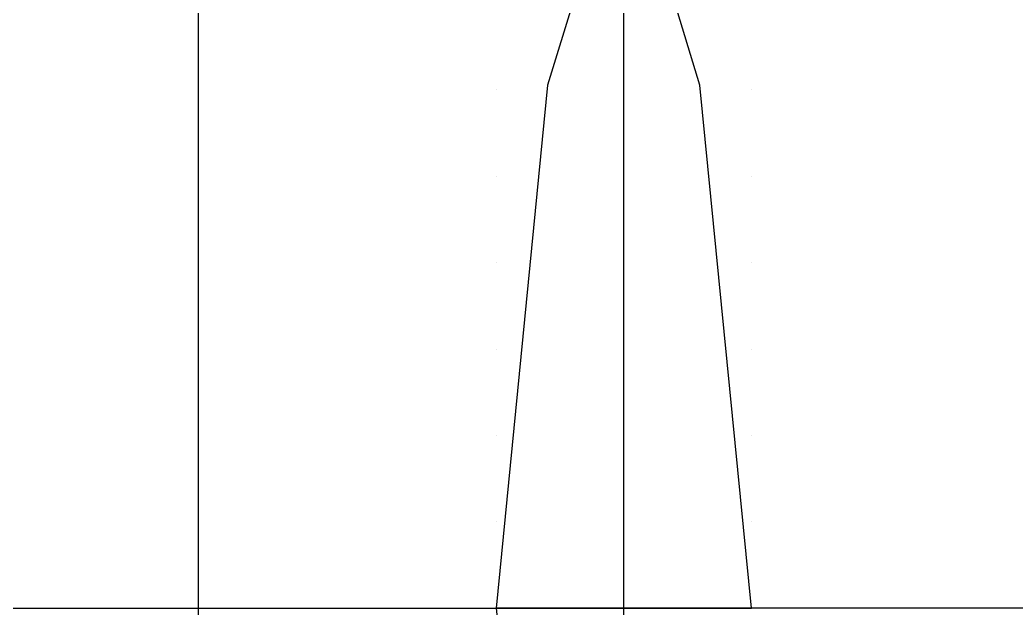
# Model space of a CAD drawing. Header units: metres. Extents: x -61500 to 61500, y -31500 to 31500.
# Drawn here: x -7099 to 4612, y 0 to 6914 of the extents above; entities that cross this region are included whole.
import ezdxf

# ---------------------------------------------------------------- set-up
doc = ezdxf.new("R2010")
doc.units = ezdxf.units.M
for name, color, linetype in [('BEAMS_T1', 1, 'Continuous'), ('BEAMS_T2', 1, 'Continuous'), ('COLUMNS_T1', 5, 'Continuous'), ('COLUMNS_T2', 5, 'Continuous'), ('SKYBRIDGE', 3, 'Continuous')]:
    doc.layers.add(name, color=color, linetype=linetype)

msp = doc.modelspace()

# ---------------------------------------------------------------- linework, layer by layer
at = {"layer": 'BEAMS_T1'}
for p, q in [((895, 6145, 18955), (-898, 12055, 18955)), ((895, 6145, 37909), (-898, 12055, 37909)), ((895, 6145, 56864), (-898, 12055, 56864)), ((895, 6145, 75818), (-898, 12055, 75818)), ((895, 6145, 94773), (-898, 12055, 94773)), ((895, 6145, 113727), (-898, 12055, 113727)), ((895, 6145, 132682), (-898, 12055, 132682)), ((895, 6145, 151636), (-898, 12055, 151636)), ((895, 6145, 170591), (-898, 12055, 170591)), ((895, 6145, 189545), (-898, 12055, 189545)), ((895, 6145, 208500), (-898, 12055, 208500)), ((895, 6145, 227455), (-898, 12055, 227455)), ((895, 6145, 246409), (-898, 12055, 246409)), ((895, 6145, 265364), (-898, 12055, 265364)), ((895, 6145, 284318), (-898, 12055, 284318)), ((895, 6145, 303273), (-898, 12055, 303273)), ((895, 6145, 322227), (-898, 12055, 322227)), ((895, 6145, 341182), (-898, 12055, 341182)), ((895, 6145, 360136), (-898, 12055, 360136)), ((895, 6145, 379091), (-898, 12055, 379091)), ((895, 6145, 398045), (-898, 12055, 398045)), ((1500, 0, 18955), (895, 6145, 18955)), ((1500, 0, 37909), (895, 6145, 37909)), ((1500, 0, 56864), (895, 6145, 56864)), ((1500, 0, 75818), (895, 6145, 75818)), ((1500, 0, 94773), (895, 6145, 94773)), ((1500, 0, 113727), (895, 6145, 113727)), ((1500, 0, 132682), (895, 6145, 132682)), ((1500, 0, 151636), (895, 6145, 151636)), ((1500, 0, 170591), (895, 6145, 170591)), ((1500, 0, 189545), (895, 6145, 189545)), ((1500, 0, 208500), (895, 6145, 208500)), ((1500, 0, 227455), (895, 6145, 227455)), ((1500, 0, 246409), (895, 6145, 246409)), ((1500, 0, 265364), (895, 6145, 265364)), ((1500, 0, 284318), (895, 6145, 284318)), ((1500, 0, 303273), (895, 6145, 303273)), ((1500, 0, 322227), (895, 6145, 322227)), ((1500, 0, 341182), (895, 6145, 341182)), ((1500, 0, 360136), (895, 6145, 360136)), ((1500, 0, 379091), (895, 6145, 379091)), ((1500, 0, 398045), (895, 6145, 398045)), ((-10000, 0, 18955), (1500, 0, 18955)), ((-10000, 0, 37909), (1500, 0, 37909)), ((-10000, 0, 56864), (1500, 0, 56864)), ((-10000, 0, 75818), (1500, 0, 75818)), ((-10000, 0, 94773), (1500, 0, 94773)), ((-10000, 0, 113727), (1500, 0, 113727)), ((-10000, 0, 132682), (1500, 0, 132682)), ((-10000, 0, 151636), (1500, 0, 151636)), ((-10000, 0, 170591), (1500, 0, 170591)), ((-10000, 0, 189545), (1500, 0, 189545)), ((-10000, 0, 208500), (1500, 0, 208500)), ((-10000, 0, 227455), (1500, 0, 227455)), ((-10000, 0, 246409), (1500, 0, 246409)), ((-10000, 0, 265364), (1500, 0, 265364)), ((-10000, 0, 284318), (1500, 0, 284318)), ((-10000, 0, 303273), (1500, 0, 303273)), ((-10000, 0, 322227), (1500, 0, 322227)), ((-10000, 0, 341182), (1500, 0, 341182)), ((-10000, 0, 360136), (1500, 0, 360136)), ((-10000, 0, 379091), (1500, 0, 379091)), ((-10000, 0, 398045), (1500, 0, 398045))]:
    msp.add_line(p, q, dxfattribs=at)
at = {"layer": 'BEAMS_T2'}
for p, q in [((898, 12055, 18955), (-895, 6145, 18955)), ((898, 12055, 37909), (-895, 6145, 37909)), ((898, 12055, 56864), (-895, 6145, 56864)), ((898, 12055, 75818), (-895, 6145, 75818)), ((898, 12055, 94773), (-895, 6145, 94773)), ((898, 12055, 113727), (-895, 6145, 113727)), ((898, 12055, 132682), (-895, 6145, 132682)), ((898, 12055, 151636), (-895, 6145, 151636)), ((898, 12055, 170591), (-895, 6145, 170591)), ((898, 12055, 189545), (-895, 6145, 189545)), ((898, 12055, 208500), (-895, 6145, 208500)), ((898, 12055, 227455), (-895, 6145, 227455)), ((898, 12055, 246409), (-895, 6145, 246409)), ((898, 12055, 265364), (-895, 6145, 265364)), ((898, 12055, 284318), (-895, 6145, 284318)), ((898, 12055, 303273), (-895, 6145, 303273)), ((898, 12055, 322227), (-895, 6145, 322227)), ((898, 12055, 341182), (-895, 6145, 341182)), ((898, 12055, 360136), (-895, 6145, 360136)), ((898, 12055, 379091), (-895, 6145, 379091)), ((898, 12055, 398045), (-895, 6145, 398045)), ((-895, 6145, 18955), (-1500, 0, 18955)), ((-895, 6145, 37909), (-1500, 0, 37909)), ((-895, 6145, 56864), (-1500, 0, 56864)), ((-895, 6145, 75818), (-1500, 0, 75818)), ((-895, 6145, 94773), (-1500, 0, 94773)), ((-895, 6145, 113727), (-1500, 0, 113727)), ((-895, 6145, 132682), (-1500, 0, 132682)), ((-895, 6145, 151636), (-1500, 0, 151636)), ((-895, 6145, 170591), (-1500, 0, 170591)), ((-895, 6145, 189545), (-1500, 0, 189545)), ((-895, 6145, 208500), (-1500, 0, 208500)), ((-895, 6145, 227455), (-1500, 0, 227455)), ((-895, 6145, 246409), (-1500, 0, 246409)), ((-895, 6145, 265364), (-1500, 0, 265364)), ((-895, 6145, 284318), (-1500, 0, 284318)), ((-895, 6145, 303273), (-1500, 0, 303273)), ((-895, 6145, 322227), (-1500, 0, 322227)), ((-895, 6145, 341182), (-1500, 0, 341182)), ((-895, 6145, 360136), (-1500, 0, 360136)), ((-895, 6145, 379091), (-1500, 0, 379091)), ((-895, 6145, 398045), (-1500, 0, 398045)), ((10000, 0, 18955), (-1500, 0, 18955)), ((-1500, 0, 18955), (-895, -6145, 18955)), ((10000, 0, 37909), (-1500, 0, 37909)), ((-1500, 0, 37909), (-895, -6145, 37909)), ((10000, 0, 56864), (-1500, 0, 56864)), ((-1500, 0, 56864), (-895, -6145, 56864)), ((10000, 0, 75818), (-1500, 0, 75818)), ((-1500, 0, 75818), (-895, -6145, 75818)), ((10000, 0, 94773), (-1500, 0, 94773)), ((-1500, 0, 94773), (-895, -6145, 94773)), ((10000, 0, 113727), (-1500, 0, 113727)), ((-1500, 0, 113727), (-895, -6145, 113727)), ((10000, 0, 132682), (-1500, 0, 132682)), ((-1500, 0, 132682), (-895, -6145, 132682)), ((10000, 0, 151636), (-1500, 0, 151636)), ((-1500, 0, 151636), (-895, -6145, 151636)), ((10000, 0, 170591), (-1500, 0, 170591)), ((-1500, 0, 170591), (-895, -6145, 170591)), ((10000, 0, 189545), (-1500, 0, 189545)), ((-1500, 0, 189545), (-895, -6145, 189545)), ((10000, 0, 208500), (-1500, 0, 208500)), ((-1500, 0, 208500), (-895, -6145, 208500)), ((10000, 0, 227455), (-1500, 0, 227455)), ((-1500, 0, 227455), (-895, -6145, 227455)), ((10000, 0, 246409), (-1500, 0, 246409)), ((-1500, 0, 246409), (-895, -6145, 246409)), ((10000, 0, 265364), (-1500, 0, 265364)), ((-1500, 0, 265364), (-895, -6145, 265364)), ((10000, 0, 284318), (-1500, 0, 284318)), ((-1500, 0, 284318), (-895, -6145, 284318)), ((10000, 0, 303273), (-1500, 0, 303273)), ((-1500, 0, 303273), (-895, -6145, 303273)), ((10000, 0, 322227), (-1500, 0, 322227)), ((-1500, 0, 322227), (-895, -6145, 322227)), ((10000, 0, 341182), (-1500, 0, 341182)), ((-1500, 0, 341182), (-895, -6145, 341182)), ((10000, 0, 360136), (-1500, 0, 360136)), ((-1500, 0, 360136), (-895, -6145, 360136)), ((10000, 0, 379091), (-1500, 0, 379091)), ((-1500, 0, 379091), (-895, -6145, 379091)), ((10000, 0, 398045), (-1500, 0, 398045)), ((-1500, 0, 398045), (-895, -6145, 398045))]:
    msp.add_line(p, q, dxfattribs=at)
at = {"layer": 'COLUMNS_T1'}
for p, q in [((1500, 6092), (1500, 6092, 11373)), ((1500, 6092, 11373), (1500, 6092, 22745)), ((1500, 6092, 22745), (1500, 6092, 34118)), ((1500, 6092, 34118), (1500, 6092, 45491)), ((1500, 6092, 45491), (1500, 6092, 56864)), ((1500, 6092, 56864), (1500, 6092, 68236)), ((1500, 6092, 68236), (1500, 6092, 79609)), ((1500, 6092, 79609), (1500, 6092, 90982)), ((1500, 6092, 90982), (1500, 6092, 102355)), ((1500, 6092, 102355), (1500, 6092, 113727)), ((1500, 6092, 113727), (1500, 6092, 125100)), ((1500, 6092, 125100), (1500, 6092, 136473)), ((1500, 6092, 136473), (1500, 6092, 147845)), ((1500, 6092, 147845), (1500, 6092, 159218)), ((1500, 6092, 159218), (1500, 6092, 170591)), ((1500, 6092, 170591), (1500, 6092, 181964)), ((1500, 6092, 181964), (1500, 6092, 193336)), ((1500, 6092, 193336), (1500, 6092, 204709)), ((1500, 6092, 204709), (1500, 6092, 216082)), ((1500, 6092, 216082), (1500, 6092, 227455)), ((1500, 6092, 227455), (1500, 6092, 238827)), ((1500, 6092, 238827), (1500, 6092, 250200)), ((1500, 6092, 250200), (1500, 6092, 261573)), ((1500, 6092, 261573), (1500, 6092, 272945)), ((1500, 6092, 272945), (1500, 6092, 284318)), ((1500, 6092, 284318), (1500, 6092, 295691)), ((1500, 6092, 295691), (1500, 6092, 307064)), ((1500, 6092, 307064), (1500, 6092, 318436)), ((1500, 6092, 318436), (1500, 6092, 329809)), ((1500, 6092, 329809), (1500, 6092, 341182)), ((1500, 6092, 341182), (1500, 6092, 352555)), ((1500, 6092, 352555), (1500, 6092, 363927)), ((1500, 6092, 363927), (1500, 6092, 375300)), ((1500, 6092, 375300), (1500, 6092, 386673)), ((1500, 6092, 386673), (1500, 6092, 398045)), ((1500, 6092, 398045), (1500, 6092, 409418)), ((1500, 5076), (1500, 5076, 11373)), ((1500, 5076, 11373), (1500, 5076, 22745)), ((1500, 5076, 22745), (1500, 5076, 34118)), ((1500, 5076, 34118), (1500, 5076, 45491)), ((1500, 5076, 45491), (1500, 5076, 56864)), ((1500, 5076, 56864), (1500, 5076, 68236)), ((1500, 5076, 68236), (1500, 5076, 79609)), ((1500, 5076, 79609), (1500, 5076, 90982)), ((1500, 5076, 90982), (1500, 5076, 102355)), ((1500, 5076, 102355), (1500, 5076, 113727)), ((1500, 5076, 113727), (1500, 5076, 125100)), ((1500, 5076, 125100), (1500, 5076, 136473)), ((1500, 5076, 136473), (1500, 5076, 147845)), ((1500, 5076, 147845), (1500, 5076, 159218)), ((1500, 5076, 159218), (1500, 5076, 170591)), ((1500, 5076, 170591), (1500, 5076, 181964)), ((1500, 5076, 181964), (1500, 5076, 193336)), ((1500, 5076, 193336), (1500, 5076, 204709)), ((1500, 5076, 204709), (1500, 5076, 216082)), ((1500, 5076, 216082), (1500, 5076, 227455)), ((1500, 5076, 227455), (1500, 5076, 238827)), ((1500, 5076, 238827), (1500, 5076, 250200)), ((1500, 5076, 250200), (1500, 5076, 261573)), ((1500, 5076, 261573), (1500, 5076, 272945)), ((1500, 5076, 272945), (1500, 5076, 284318)), ((1500, 5076, 284318), (1500, 5076, 295691)), ((1500, 5076, 295691), (1500, 5076, 307064)), ((1500, 5076, 307064), (1500, 5076, 318436)), ((1500, 5076, 318436), (1500, 5076, 329809)), ((1500, 5076, 329809), (1500, 5076, 341182)), ((1500, 5076, 341182), (1500, 5076, 352555)), ((1500, 5076, 352555), (1500, 5076, 363927)), ((1500, 5076, 363927), (1500, 5076, 375300)), ((1500, 5076, 375300), (1500, 5076, 386673)), ((1500, 5076, 386673), (1500, 5076, 398045)), ((1500, 5076, 398045), (1500, 5076, 409418)), ((1500, 4060), (1500, 4060, 11373)), ((1500, 4060, 11373), (1500, 4060, 22745)), ((1500, 4060, 22745), (1500, 4060, 34118)), ((1500, 4060, 34118), (1500, 4060, 45491)), ((1500, 4060, 45491), (1500, 4060, 56864)), ((1500, 4060, 56864), (1500, 4060, 68236)), ((1500, 4060, 68236), (1500, 4060, 79609)), ((1500, 4060, 79609), (1500, 4060, 90982)), ((1500, 4060, 90982), (1500, 4060, 102355)), ((1500, 4060, 102355), (1500, 4060, 113727)), ((1500, 4060, 113727), (1500, 4060, 125100)), ((1500, 4060, 125100), (1500, 4060, 136473)), ((1500, 4060, 136473), (1500, 4060, 147845)), ((1500, 4060, 147845), (1500, 4060, 159218)), ((1500, 4060, 159218), (1500, 4060, 170591)), ((1500, 4060, 170591), (1500, 4060, 181964)), ((1500, 4060, 181964), (1500, 4060, 193336)), ((1500, 4060, 193336), (1500, 4060, 204709)), ((1500, 4060, 204709), (1500, 4060, 216082)), ((1500, 4060, 216082), (1500, 4060, 227455)), ((1500, 4060, 227455), (1500, 4060, 238827)), ((1500, 4060, 238827), (1500, 4060, 250200)), ((1500, 4060, 250200), (1500, 4060, 261573)), ((1500, 4060, 261573), (1500, 4060, 272945)), ((1500, 4060, 272945), (1500, 4060, 284318)), ((1500, 4060, 284318), (1500, 4060, 295691)), ((1500, 4060, 295691), (1500, 4060, 307064)), ((1500, 4060, 307064), (1500, 4060, 318436)), ((1500, 4060, 318436), (1500, 4060, 329809)), ((1500, 4060, 329809), (1500, 4060, 341182)), ((1500, 4060, 341182), (1500, 4060, 352555)), ((1500, 4060, 352555), (1500, 4060, 363927)), ((1500, 4060, 363927), (1500, 4060, 375300)), ((1500, 4060, 375300), (1500, 4060, 386673)), ((1500, 4060, 386673), (1500, 4060, 398045)), ((1500, 4060, 398045), (1500, 4060, 409418)), ((1500, 3044), (1500, 3044, 11373)), ((1500, 3044, 11373), (1500, 3044, 22745)), ((1500, 3044, 22745), (1500, 3044, 34118)), ((1500, 3044, 34118), (1500, 3044, 45491)), ((1500, 3044, 45491), (1500, 3044, 56864)), ((1500, 3044, 56864), (1500, 3044, 68236)), ((1500, 3044, 68236), (1500, 3044, 79609)), ((1500, 3044, 79609), (1500, 3044, 90982)), ((1500, 3044, 90982), (1500, 3044, 102355)), ((1500, 3044, 102355), (1500, 3044, 113727)), ((1500, 3044, 113727), (1500, 3044, 125100)), ((1500, 3044, 125100), (1500, 3044, 136473)), ((1500, 3044, 136473), (1500, 3044, 147845)), ((1500, 3044, 147845), (1500, 3044, 159218)), ((1500, 3044, 159218), (1500, 3044, 170591)), ((1500, 3044, 170591), (1500, 3044, 181964)), ((1500, 3044, 181964), (1500, 3044, 193336)), ((1500, 3044, 193336), (1500, 3044, 204709)), ((1500, 3044, 204709), (1500, 3044, 216082)), ((1500, 3044, 216082), (1500, 3044, 227455)), ((1500, 3044, 227455), (1500, 3044, 238827)), ((1500, 3044, 238827), (1500, 3044, 250200)), ((1500, 3044, 250200), (1500, 3044, 261573)), ((1500, 3044, 261573), (1500, 3044, 272945)), ((1500, 3044, 272945), (1500, 3044, 284318)), ((1500, 3044, 284318), (1500, 3044, 295691)), ((1500, 3044, 295691), (1500, 3044, 307064)), ((1500, 3044, 307064), (1500, 3044, 318436)), ((1500, 3044, 318436), (1500, 3044, 329809)), ((1500, 3044, 329809), (1500, 3044, 341182)), ((1500, 3044, 341182), (1500, 3044, 352555)), ((1500, 3044, 352555), (1500, 3044, 363927)), ((1500, 3044, 363927), (1500, 3044, 375300)), ((1500, 3044, 375300), (1500, 3044, 386673)), ((1500, 3044, 386673), (1500, 3044, 398045)), ((1500, 3044, 398045), (1500, 3044, 409418)), ((1500, 2028), (1500, 2028, 11373)), ((1500, 2028, 11373), (1500, 2028, 22745)), ((1500, 2028, 22745), (1500, 2028, 34118)), ((1500, 2028, 34118), (1500, 2028, 45491)), ((1500, 2028, 45491), (1500, 2028, 56864)), ((1500, 2028, 56864), (1500, 2028, 68236)), ((1500, 2028, 68236), (1500, 2028, 79609)), ((1500, 2028, 79609), (1500, 2028, 90982)), ((1500, 2028, 90982), (1500, 2028, 102355)), ((1500, 2028, 102355), (1500, 2028, 113727)), ((1500, 2028, 113727), (1500, 2028, 125100)), ((1500, 2028, 125100), (1500, 2028, 136473)), ((1500, 2028, 136473), (1500, 2028, 147845)), ((1500, 2028, 147845), (1500, 2028, 159218)), ((1500, 2028, 159218), (1500, 2028, 170591)), ((1500, 2028, 170591), (1500, 2028, 181964)), ((1500, 2028, 181964), (1500, 2028, 193336)), ((1500, 2028, 193336), (1500, 2028, 204709)), ((1500, 2028, 204709), (1500, 2028, 216082)), ((1500, 2028, 216082), (1500, 2028, 227455)), ((1500, 2028, 227455), (1500, 2028, 238827)), ((1500, 2028, 238827), (1500, 2028, 250200)), ((1500, 2028, 250200), (1500, 2028, 261573)), ((1500, 2028, 261573), (1500, 2028, 272945)), ((1500, 2028, 272945), (1500, 2028, 284318)), ((1500, 2028, 284318), (1500, 2028, 295691)), ((1500, 2028, 295691), (1500, 2028, 307064)), ((1500, 2028, 307064), (1500, 2028, 318436)), ((1500, 2028, 318436), (1500, 2028, 329809)), ((1500, 2028, 329809), (1500, 2028, 341182)), ((1500, 2028, 341182), (1500, 2028, 352555)), ((1500, 2028, 352555), (1500, 2028, 363927)), ((1500, 2028, 363927), (1500, 2028, 375300)), ((1500, 2028, 375300), (1500, 2028, 386673)), ((1500, 2028, 386673), (1500, 2028, 398045)), ((1500, 2028, 398045), (1500, 2028, 409418)), ((1500, 1012), (1500, 1012, 11373)), ((1500, 1012, 11373), (1500, 1012, 22745)), ((1500, 1012, 22745), (1500, 1012, 34118)), ((1500, 1012, 34118), (1500, 1012, 45491)), ((1500, 1012, 45491), (1500, 1012, 56864)), ((1500, 1012, 56864), (1500, 1012, 68236)), ((1500, 1012, 68236), (1500, 1012, 79609)), ((1500, 1012, 79609), (1500, 1012, 90982)), ((1500, 1012, 90982), (1500, 1012, 102355)), ((1500, 1012, 102355), (1500, 1012, 113727)), ((1500, 1012, 113727), (1500, 1012, 125100)), ((1500, 1012, 125100), (1500, 1012, 136473)), ((1500, 1012, 136473), (1500, 1012, 147845)), ((1500, 1012, 147845), (1500, 1012, 159218)), ((1500, 1012, 159218), (1500, 1012, 170591)), ((1500, 1012, 170591), (1500, 1012, 181964)), ((1500, 1012, 181964), (1500, 1012, 193336)), ((1500, 1012, 193336), (1500, 1012, 204709)), ((1500, 1012, 204709), (1500, 1012, 216082)), ((1500, 1012, 216082), (1500, 1012, 227455)), ((1500, 1012, 227455), (1500, 1012, 238827)), ((1500, 1012, 238827), (1500, 1012, 250200)), ((1500, 1012, 250200), (1500, 1012, 261573)), ((1500, 1012, 261573), (1500, 1012, 272945)), ((1500, 1012, 272945), (1500, 1012, 284318)), ((1500, 1012, 284318), (1500, 1012, 295691)), ((1500, 1012, 295691), (1500, 1012, 307064)), ((1500, 1012, 307064), (1500, 1012, 318436)), ((1500, 1012, 318436), (1500, 1012, 329809)), ((1500, 1012, 329809), (1500, 1012, 341182)), ((1500, 1012, 341182), (1500, 1012, 352555)), ((1500, 1012, 352555), (1500, 1012, 363927)), ((1500, 1012, 363927), (1500, 1012, 375300)), ((1500, 1012, 375300), (1500, 1012, 386673)), ((1500, 1012, 386673), (1500, 1012, 398045)), ((1500, 1012, 398045), (1500, 1012, 409418))]:
    msp.add_line(p, q, dxfattribs=at)
at = {"layer": 'COLUMNS_T2'}
for p, q in [((-1500, 6092), (-1500, 6092, 11373)), ((-1500, 6092, 11373), (-1500, 6092, 22745)), ((-1500, 6092, 22745), (-1500, 6092, 34118)), ((-1500, 6092, 34118), (-1500, 6092, 45491)), ((-1500, 6092, 45491), (-1500, 6092, 56864)), ((-1500, 6092, 56864), (-1500, 6092, 68236)), ((-1500, 6092, 68236), (-1500, 6092, 79609)), ((-1500, 6092, 79609), (-1500, 6092, 90982)), ((-1500, 6092, 90982), (-1500, 6092, 102355)), ((-1500, 6092, 102355), (-1500, 6092, 113727)), ((-1500, 6092, 113727), (-1500, 6092, 125100)), ((-1500, 6092, 125100), (-1500, 6092, 136473)), ((-1500, 6092, 136473), (-1500, 6092, 147845)), ((-1500, 6092, 147845), (-1500, 6092, 159218)), ((-1500, 6092, 159218), (-1500, 6092, 170591)), ((-1500, 6092, 170591), (-1500, 6092, 181964)), ((-1500, 6092, 181964), (-1500, 6092, 193336)), ((-1500, 6092, 193336), (-1500, 6092, 204709)), ((-1500, 6092, 204709), (-1500, 6092, 216082)), ((-1500, 6092, 216082), (-1500, 6092, 227455)), ((-1500, 6092, 227455), (-1500, 6092, 238827)), ((-1500, 6092, 238827), (-1500, 6092, 250200)), ((-1500, 6092, 250200), (-1500, 6092, 261573)), ((-1500, 6092, 261573), (-1500, 6092, 272945)), ((-1500, 6092, 272945), (-1500, 6092, 284318)), ((-1500, 6092, 284318), (-1500, 6092, 295691)), ((-1500, 6092, 295691), (-1500, 6092, 307064)), ((-1500, 6092, 307064), (-1500, 6092, 318436)), ((-1500, 6092, 318436), (-1500, 6092, 329809)), ((-1500, 6092, 329809), (-1500, 6092, 341182)), ((-1500, 6092, 341182), (-1500, 6092, 352555)), ((-1500, 6092, 352555), (-1500, 6092, 363927)), ((-1500, 6092, 363927), (-1500, 6092, 375300)), ((-1500, 6092, 375300), (-1500, 6092, 386673)), ((-1500, 6092, 386673), (-1500, 6092, 398045)), ((-1500, 6092, 398045), (-1500, 6092, 409418)), ((-1500, 5076), (-1500, 5076, 11373)), ((-1500, 5076, 11373), (-1500, 5076, 22745)), ((-1500, 5076, 22745), (-1500, 5076, 34118)), ((-1500, 5076, 34118), (-1500, 5076, 45491)), ((-1500, 5076, 45491), (-1500, 5076, 56864)), ((-1500, 5076, 56864), (-1500, 5076, 68236)), ((-1500, 5076, 68236), (-1500, 5076, 79609)), ((-1500, 5076, 79609), (-1500, 5076, 90982)), ((-1500, 5076, 90982), (-1500, 5076, 102355)), ((-1500, 5076, 102355), (-1500, 5076, 113727)), ((-1500, 5076, 113727), (-1500, 5076, 125100)), ((-1500, 5076, 125100), (-1500, 5076, 136473)), ((-1500, 5076, 136473), (-1500, 5076, 147845)), ((-1500, 5076, 147845), (-1500, 5076, 159218)), ((-1500, 5076, 159218), (-1500, 5076, 170591)), ((-1500, 5076, 170591), (-1500, 5076, 181964)), ((-1500, 5076, 181964), (-1500, 5076, 193336)), ((-1500, 5076, 193336), (-1500, 5076, 204709)), ((-1500, 5076, 204709), (-1500, 5076, 216082)), ((-1500, 5076, 216082), (-1500, 5076, 227455)), ((-1500, 5076, 227455), (-1500, 5076, 238827)), ((-1500, 5076, 238827), (-1500, 5076, 250200)), ((-1500, 5076, 250200), (-1500, 5076, 261573)), ((-1500, 5076, 261573), (-1500, 5076, 272945)), ((-1500, 5076, 272945), (-1500, 5076, 284318)), ((-1500, 5076, 284318), (-1500, 5076, 295691)), ((-1500, 5076, 295691), (-1500, 5076, 307064)), ((-1500, 5076, 307064), (-1500, 5076, 318436)), ((-1500, 5076, 318436), (-1500, 5076, 329809)), ((-1500, 5076, 329809), (-1500, 5076, 341182)), ((-1500, 5076, 341182), (-1500, 5076, 352555)), ((-1500, 5076, 352555), (-1500, 5076, 363927)), ((-1500, 5076, 363927), (-1500, 5076, 375300)), ((-1500, 5076, 375300), (-1500, 5076, 386673)), ((-1500, 5076, 386673), (-1500, 5076, 398045)), ((-1500, 5076, 398045), (-1500, 5076, 409418)), ((-1500, 4060), (-1500, 4060, 11373)), ((-1500, 4060, 11373), (-1500, 4060, 22745)), ((-1500, 4060, 22745), (-1500, 4060, 34118)), ((-1500, 4060, 34118), (-1500, 4060, 45491)), ((-1500, 4060, 45491), (-1500, 4060, 56864)), ((-1500, 4060, 56864), (-1500, 4060, 68236)), ((-1500, 4060, 68236), (-1500, 4060, 79609)), ((-1500, 4060, 79609), (-1500, 4060, 90982)), ((-1500, 4060, 90982), (-1500, 4060, 102355)), ((-1500, 4060, 102355), (-1500, 4060, 113727)), ((-1500, 4060, 113727), (-1500, 4060, 125100)), ((-1500, 4060, 125100), (-1500, 4060, 136473)), ((-1500, 4060, 136473), (-1500, 4060, 147845)), ((-1500, 4060, 147845), (-1500, 4060, 159218)), ((-1500, 4060, 159218), (-1500, 4060, 170591)), ((-1500, 4060, 170591), (-1500, 4060, 181964)), ((-1500, 4060, 181964), (-1500, 4060, 193336)), ((-1500, 4060, 193336), (-1500, 4060, 204709)), ((-1500, 4060, 204709), (-1500, 4060, 216082)), ((-1500, 4060, 216082), (-1500, 4060, 227455)), ((-1500, 4060, 227455), (-1500, 4060, 238827)), ((-1500, 4060, 238827), (-1500, 4060, 250200)), ((-1500, 4060, 250200), (-1500, 4060, 261573)), ((-1500, 4060, 261573), (-1500, 4060, 272945)), ((-1500, 4060, 272945), (-1500, 4060, 284318)), ((-1500, 4060, 284318), (-1500, 4060, 295691)), ((-1500, 4060, 295691), (-1500, 4060, 307064)), ((-1500, 4060, 307064), (-1500, 4060, 318436)), ((-1500, 4060, 318436), (-1500, 4060, 329809)), ((-1500, 4060, 329809), (-1500, 4060, 341182)), ((-1500, 4060, 341182), (-1500, 4060, 352555)), ((-1500, 4060, 352555), (-1500, 4060, 363927)), ((-1500, 4060, 363927), (-1500, 4060, 375300)), ((-1500, 4060, 375300), (-1500, 4060, 386673)), ((-1500, 4060, 386673), (-1500, 4060, 398045)), ((-1500, 4060, 398045), (-1500, 4060, 409418)), ((-1500, 3044), (-1500, 3044, 11373)), ((-1500, 3044, 11373), (-1500, 3044, 22745)), ((-1500, 3044, 22745), (-1500, 3044, 34118)), ((-1500, 3044, 34118), (-1500, 3044, 45491)), ((-1500, 3044, 45491), (-1500, 3044, 56864)), ((-1500, 3044, 56864), (-1500, 3044, 68236)), ((-1500, 3044, 68236), (-1500, 3044, 79609)), ((-1500, 3044, 79609), (-1500, 3044, 90982)), ((-1500, 3044, 90982), (-1500, 3044, 102355)), ((-1500, 3044, 102355), (-1500, 3044, 113727)), ((-1500, 3044, 113727), (-1500, 3044, 125100)), ((-1500, 3044, 125100), (-1500, 3044, 136473)), ((-1500, 3044, 136473), (-1500, 3044, 147845)), ((-1500, 3044, 147845), (-1500, 3044, 159218)), ((-1500, 3044, 159218), (-1500, 3044, 170591)), ((-1500, 3044, 170591), (-1500, 3044, 181964)), ((-1500, 3044, 181964), (-1500, 3044, 193336)), ((-1500, 3044, 193336), (-1500, 3044, 204709)), ((-1500, 3044, 204709), (-1500, 3044, 216082)), ((-1500, 3044, 216082), (-1500, 3044, 227455)), ((-1500, 3044, 227455), (-1500, 3044, 238827)), ((-1500, 3044, 238827), (-1500, 3044, 250200)), ((-1500, 3044, 250200), (-1500, 3044, 261573)), ((-1500, 3044, 261573), (-1500, 3044, 272945)), ((-1500, 3044, 272945), (-1500, 3044, 284318)), ((-1500, 3044, 284318), (-1500, 3044, 295691)), ((-1500, 3044, 295691), (-1500, 3044, 307064)), ((-1500, 3044, 307064), (-1500, 3044, 318436)), ((-1500, 3044, 318436), (-1500, 3044, 329809)), ((-1500, 3044, 329809), (-1500, 3044, 341182)), ((-1500, 3044, 341182), (-1500, 3044, 352555)), ((-1500, 3044, 352555), (-1500, 3044, 363927)), ((-1500, 3044, 363927), (-1500, 3044, 375300)), ((-1500, 3044, 375300), (-1500, 3044, 386673)), ((-1500, 3044, 386673), (-1500, 3044, 398045)), ((-1500, 3044, 398045), (-1500, 3044, 409418)), ((-1500, 2028), (-1500, 2028, 11373)), ((-1500, 2028, 11373), (-1500, 2028, 22745)), ((-1500, 2028, 22745), (-1500, 2028, 34118)), ((-1500, 2028, 34118), (-1500, 2028, 45491)), ((-1500, 2028, 45491), (-1500, 2028, 56864)), ((-1500, 2028, 56864), (-1500, 2028, 68236)), ((-1500, 2028, 68236), (-1500, 2028, 79609)), ((-1500, 2028, 79609), (-1500, 2028, 90982)), ((-1500, 2028, 90982), (-1500, 2028, 102355)), ((-1500, 2028, 102355), (-1500, 2028, 113727)), ((-1500, 2028, 113727), (-1500, 2028, 125100)), ((-1500, 2028, 125100), (-1500, 2028, 136473)), ((-1500, 2028, 136473), (-1500, 2028, 147845)), ((-1500, 2028, 147845), (-1500, 2028, 159218)), ((-1500, 2028, 159218), (-1500, 2028, 170591)), ((-1500, 2028, 170591), (-1500, 2028, 181964)), ((-1500, 2028, 181964), (-1500, 2028, 193336)), ((-1500, 2028, 193336), (-1500, 2028, 204709)), ((-1500, 2028, 204709), (-1500, 2028, 216082)), ((-1500, 2028, 216082), (-1500, 2028, 227455)), ((-1500, 2028, 227455), (-1500, 2028, 238827)), ((-1500, 2028, 238827), (-1500, 2028, 250200)), ((-1500, 2028, 250200), (-1500, 2028, 261573)), ((-1500, 2028, 261573), (-1500, 2028, 272945)), ((-1500, 2028, 272945), (-1500, 2028, 284318)), ((-1500, 2028, 284318), (-1500, 2028, 295691)), ((-1500, 2028, 295691), (-1500, 2028, 307064)), ((-1500, 2028, 307064), (-1500, 2028, 318436)), ((-1500, 2028, 318436), (-1500, 2028, 329809)), ((-1500, 2028, 329809), (-1500, 2028, 341182)), ((-1500, 2028, 341182), (-1500, 2028, 352555)), ((-1500, 2028, 352555), (-1500, 2028, 363927)), ((-1500, 2028, 363927), (-1500, 2028, 375300)), ((-1500, 2028, 375300), (-1500, 2028, 386673)), ((-1500, 2028, 386673), (-1500, 2028, 398045)), ((-1500, 2028, 398045), (-1500, 2028, 409418)), ((-1500, 1012), (-1500, 1012, 11373)), ((-1500, 1012, 11373), (-1500, 1012, 22745)), ((-1500, 1012, 22745), (-1500, 1012, 34118)), ((-1500, 1012, 34118), (-1500, 1012, 45491)), ((-1500, 1012, 45491), (-1500, 1012, 56864)), ((-1500, 1012, 56864), (-1500, 1012, 68236)), ((-1500, 1012, 68236), (-1500, 1012, 79609)), ((-1500, 1012, 79609), (-1500, 1012, 90982)), ((-1500, 1012, 90982), (-1500, 1012, 102355)), ((-1500, 1012, 102355), (-1500, 1012, 113727)), ((-1500, 1012, 113727), (-1500, 1012, 125100)), ((-1500, 1012, 125100), (-1500, 1012, 136473)), ((-1500, 1012, 136473), (-1500, 1012, 147845)), ((-1500, 1012, 147845), (-1500, 1012, 159218)), ((-1500, 1012, 159218), (-1500, 1012, 170591)), ((-1500, 1012, 170591), (-1500, 1012, 181964)), ((-1500, 1012, 181964), (-1500, 1012, 193336)), ((-1500, 1012, 193336), (-1500, 1012, 204709)), ((-1500, 1012, 204709), (-1500, 1012, 216082)), ((-1500, 1012, 216082), (-1500, 1012, 227455)), ((-1500, 1012, 227455), (-1500, 1012, 238827)), ((-1500, 1012, 238827), (-1500, 1012, 250200)), ((-1500, 1012, 250200), (-1500, 1012, 261573)), ((-1500, 1012, 261573), (-1500, 1012, 272945)), ((-1500, 1012, 272945), (-1500, 1012, 284318)), ((-1500, 1012, 284318), (-1500, 1012, 295691)), ((-1500, 1012, 295691), (-1500, 1012, 307064)), ((-1500, 1012, 307064), (-1500, 1012, 318436)), ((-1500, 1012, 318436), (-1500, 1012, 329809)), ((-1500, 1012, 329809), (-1500, 1012, 341182)), ((-1500, 1012, 341182), (-1500, 1012, 352555)), ((-1500, 1012, 352555), (-1500, 1012, 363927)), ((-1500, 1012, 363927), (-1500, 1012, 375300)), ((-1500, 1012, 375300), (-1500, 1012, 386673)), ((-1500, 1012, 386673), (-1500, 1012, 398045)), ((-1500, 1012, 398045), (-1500, 1012, 409418))]:
    msp.add_line(p, q, dxfattribs=at)
at = {"layer": 'SKYBRIDGE'}
for p, q in [((-5000, -10000, 168800), (-5000, 10000, 168800)), ((0, -10000, 168800), (0, 10000, 168800))]:
    msp.add_line(p, q, dxfattribs=at)

doc.saveas('drawing.dxf')
